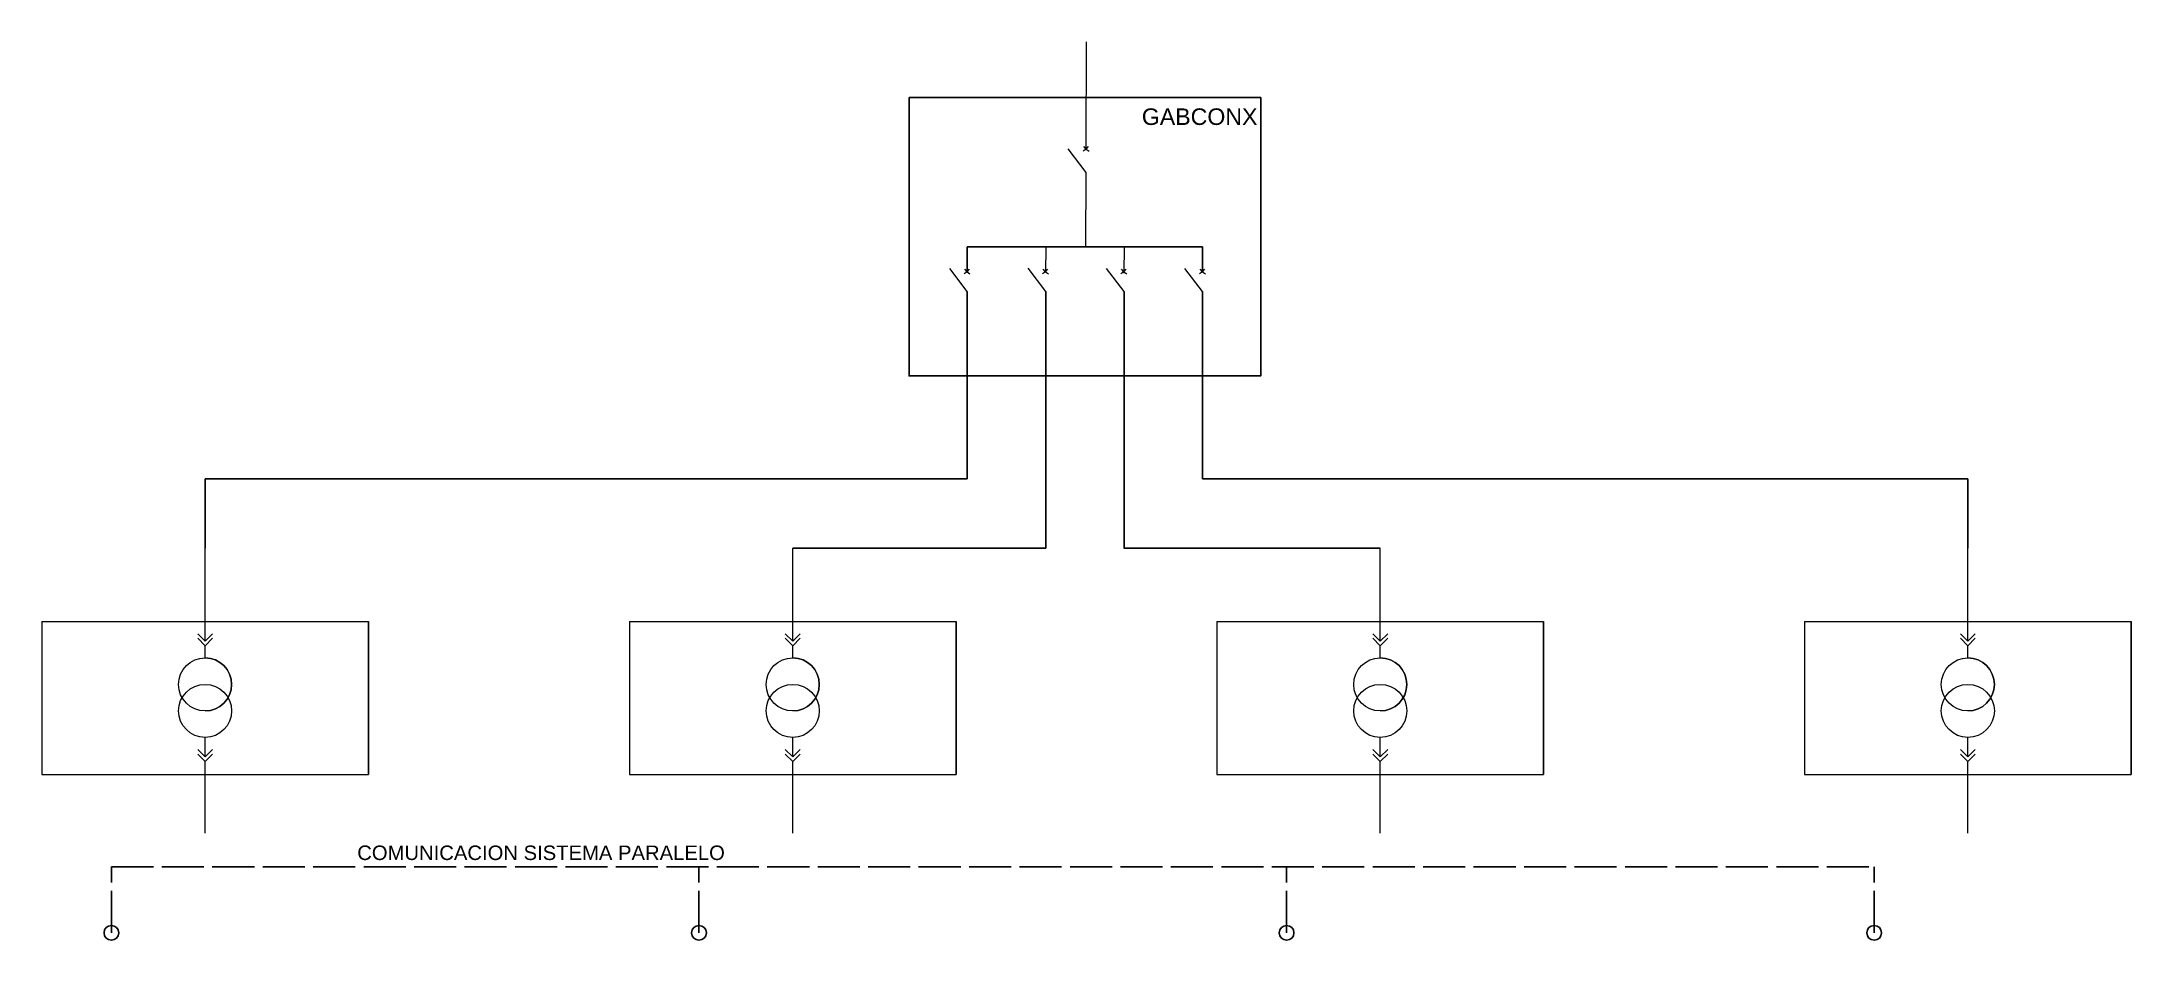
# Model space of a CAD drawing. Header units: millimetres. Extents: x -252 to 252, y -217 to 0.
import ezdxf
from ezdxf.enums import TextEntityAlignment as Align

# ---------------------------------------------------------------- set-up
doc = ezdxf.new("R2010")
doc.units = ezdxf.units.MM
doc.linetypes.add('DASHEDX2', pattern=[3.048, 2.54, -0.508])
doc.layers.add('ACOT', color=7, linetype='Continuous')
doc.styles.get("Standard").update_dxf_attribs({"font": 'arial.ttf'})

msp = doc.modelspace()

# ---------------------------------------------------------------- linework, layer by layer
at = {"lineweight": 18}
for p, q in [((-0.1, -31.59), (-4.46, -25.88)), ((-0.08, -25.95), (-0.79, -26.41)), ((-0.08, -25.95), (-0.63, -25.3)), ((-0.08, -25.95), (-0.63, -25.3)), ((-0.08, -25.95), (0.48, -25.32)), ((-0.08, -25.95), (0.61, -26.43)), ((-9.86, -49.51), (-9.91, -55.73)), ((9.08, -49.51), (9.03, -55.87)), ((-28.82, -60.29), (-33.06, -54.74)), ((-28.85, -55.58), (-29.39, -54.94)), ((-28.85, -55.58), (-28.28, -54.95)), ((-9.86, -60.29), (-14.12, -54.71)), ((-9.91, -55.58), (-10.45, -54.94)), ((-9.91, -55.58), (-9.34, -54.95)), ((9.08, -60.29), (4.81, -54.78)), ((9.03, -55.58), (8.48, -54.94)), ((9.03, -55.58), (9.6, -54.95)), ((28.01, -60.29), (23.75, -54.8)), ((28.04, -55.58), (27.49, -54.94)), ((28.04, -55.58), (28.6, -54.95)), ((-28.85, -55.58), (-29.55, -56.04)), ((-28.85, -55.58), (-28.16, -56.06)), ((-9.91, -55.58), (-10.61, -56.04)), ((-9.91, -55.58), (-9.22, -56.06)), ((9.03, -55.58), (8.32, -56.04)), ((9.03, -55.58), (9.72, -56.06)), ((28.04, -55.58), (27.33, -56.04)), ((28.04, -55.58), (28.73, -56.06))]:
    msp.add_line(p, q, dxfattribs=at)
at = {"color": 7}
for p, q in [((-28.85, -55.58), (-28.82, -49.51)), ((-28.82, -49.51), (28.01, -49.51)), ((28.01, -55.59), (28.01, -49.51)), ((-28.82, -60.29), (-28.82, -105.62)), ((-9.86, -60.29), (-9.86, -116.61)), ((9.08, -60.29), (9.08, -122.38)), ((28.01, -60.29), (28.01, -105.62)), ((-212.98, -105.62), (-28.82, -105.62)), ((28.01, -105.62), (212.98, -105.62)), ((-9.86, -116.61), (-9.86, -121.86)), ((-71, -122.36), (-9.86, -122.36)), ((9.08, -122.36), (70.99, -122.36))]:
    msp.add_line(p, q, dxfattribs=at)
for p, q in [((-212.98, -105.62), (-212.98, -119.07)), ((212.98, -105.62), (212.98, -122.36)), ((-212.99, -122.36), (-212.98, -119.07)), ((-173.52, -177.03), (-173.52, -140.08)), ((-31.53, -177.03), (-31.53, -140.08)), ((110.46, -177.03), (110.46, -140.08)), ((252.45, -177.03), (252.45, -140.08))]:
    msp.add_line(p, q)
at = {"color": 0, "linetype": 'ByBlock', "lineweight": 18, "transparency": 16777216}
for p, q in [((-212.99, -144.83), (-212.99, -122.36)), ((-71, -144.83), (-71, -122.36)), ((70.99, -144.83), (70.99, -122.36)), ((212.98, -144.83), (212.98, -122.36)), ((-252.45, -140.08), (-173.52, -140.08)), ((-252.45, -140.08), (-252.45, -177.03)), ((-110.47, -140.08), (-31.53, -140.08)), ((-110.47, -140.08), (-110.47, -177.03)), ((31.53, -140.08), (110.46, -140.08)), ((31.53, -140.08), (31.53, -177.03)), ((173.52, -140.08), (252.45, -140.08)), ((173.52, -140.08), (173.52, -177.03)), ((-212.99, -144.83), (-214.76, -143.05)), ((-212.99, -145.9), (-214.76, -144.12)), ((-212.99, -144.83), (-211.2, -143.05)), ((-212.99, -145.9), (-211.2, -144.12)), ((-212.99, -148.83), (-212.99, -145.9)), ((-71, -144.83), (-72.78, -143.05)), ((-71, -145.9), (-72.78, -144.12)), ((-71, -144.83), (-69.21, -143.05)), ((-71, -145.9), (-69.21, -144.12)), ((-71, -148.83), (-71, -145.9)), ((70.99, -144.83), (69.22, -143.05)), ((70.99, -145.9), (69.22, -144.12)), ((70.99, -144.83), (72.78, -143.05)), ((70.99, -145.9), (72.78, -144.12)), ((70.99, -148.83), (70.99, -145.9)), ((212.98, -144.83), (211.21, -143.05)), ((212.98, -145.9), (211.21, -144.12)), ((212.98, -144.83), (214.77, -143.05)), ((212.98, -145.9), (214.77, -144.12)), ((212.98, -148.83), (212.98, -145.9)), ((-212.99, -172.79), (-214.76, -171.01)), ((-212.99, -172.79), (-212.99, -168.06)), ((-212.99, -172.79), (-211.2, -171.01)), ((-71, -172.79), (-72.78, -171.01)), ((-71, -172.79), (-71, -168.06)), ((-71, -172.79), (-69.21, -171.01)), ((70.99, -172.79), (69.22, -171.01)), ((70.99, -172.79), (70.99, -168.06)), ((70.99, -172.79), (72.78, -171.01)), ((212.98, -172.79), (211.21, -171.01)), ((212.98, -172.79), (212.98, -168.06)), ((212.98, -172.79), (214.77, -171.01)), ((-212.99, -173.86), (-214.76, -172.08)), ((-212.99, -173.86), (-211.2, -172.08)), ((-212.99, -191.19), (-212.99, -173.86)), ((-71, -173.86), (-72.78, -172.08)), ((-71, -173.86), (-69.21, -172.08)), ((-71, -191.19), (-71, -173.86)), ((70.99, -173.86), (69.22, -172.08)), ((70.99, -173.86), (72.78, -172.08)), ((70.99, -191.19), (70.99, -173.86)), ((212.98, -173.86), (211.21, -172.08)), ((212.98, -173.86), (214.77, -172.08)), ((212.98, -191.19), (212.98, -173.86)), ((-252.45, -177.03), (-173.52, -177.03)), ((-110.47, -177.03), (-31.53, -177.03)), ((31.53, -177.03), (110.46, -177.03)), ((173.52, -177.03), (252.45, -177.03))]:
    msp.add_line(p, q, dxfattribs=at)
at = {"color": 244, "true_color": 0x991b1e}
msp.add_line((-9.86, -121.86), (-9.86, -122.36), dxfattribs=at)
at = {"linetype": 'DASHEDX2', "ltscale": 4}
for p, q in [((-235.63, -215.27), (-235.63, -199.35)), ((-235.63, -199.35), (190.34, -199.35)), ((-93.64, -215.27), (-93.64, -199.35)), ((48.35, -215.27), (48.35, -199.35)), ((190.34, -215.27), (190.34, -199.35))]:
    msp.add_line(p, q, dxfattribs=at)
at = {"color": 7}
msp.add_lwpolyline([(-42.86, -13.49), (-42.86, -80.71), (42.11, -80.71), (42.11, -13.49)], close=True, dxfattribs=at)
at = {"color": 0, "linetype": 'ByBlock', "lineweight": 18, "transparency": 16777216}
for centre in [(-212.99, -155.24), (-71, -155.24), (70.99, -155.24), (212.98, -155.24), (-212.99, -161.65), (-71, -161.65), (70.99, -161.65), (212.98, -161.65)]:
    msp.add_circle(centre, 6.41, dxfattribs=at)
for centre in [(-235.63, -215.27), (-93.64, -215.27), (48.35, -215.27), (190.34, -215.27)]:
    msp.add_circle(centre, 1.78)
for centre in [(-212.99, -155.24), (-71, -155.24), (70.99, -155.24), (212.98, -155.24)]:
    msp.add_arc(centre, 6.41, 270, 90, dxfattribs=at)
at = {"layer": 'ACOT', "color": 0, "lineweight": 18}
for p, q in [((-0.08, -25.95), (0, 0)), ((-0.16, -49.51), (-0.1, -31.59))]:
    msp.add_line(p, q, dxfattribs=at)

# ---------------------------------------------------------------- texts
at = {"color": 0, "lineweight": 18}
msp.add_text('GABCONX', height=4, dxfattribs=at).set_placement((13.37, -20.09))
msp.add_text('COMUNICACION SISTEMA PARALELO', height=3.5).set_placement((-131.81, -197.68), align=Align.CENTER)

doc.saveas('drawing.dxf')
